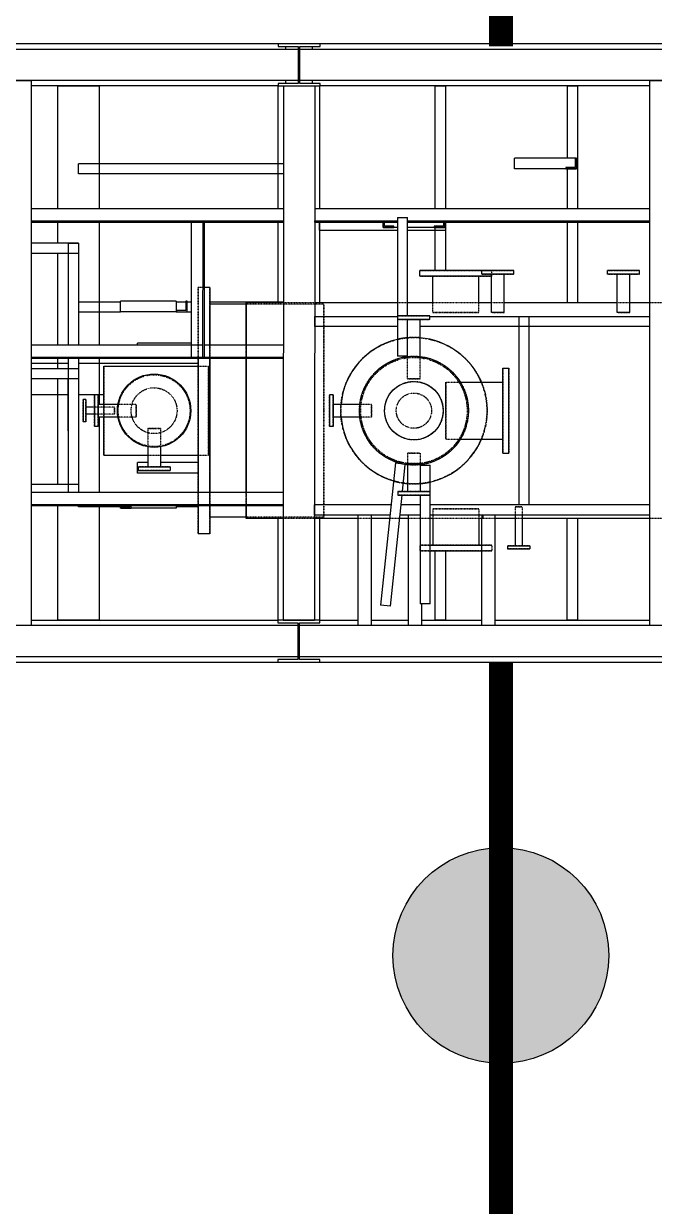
# Model space of a CAD drawing. Header units: inches. Extents: x 19 to 654008, y 34 to 210034.
# Drawn here: x 136510 to 139399, y 151671 to 157089 of the extents above; entities that cross this region are included whole.
import ezdxf

# ---------------------------------------------------------------- set-up
doc = ezdxf.new("R2010")
doc.units = ezdxf.units.IN
doc.header["$MEASUREMENT"] = 0
doc.linetypes.add('CABLEROUTEALL-EMBED 1_DWG$0$HIDDEN2', pattern=[0.1875, 0.125, -0.0625])
doc.layers.add('CABLEROUTEALL-EMBED 1_DWG$0$DwgTemplate', color=7, linetype='Continuous')
doc.layers.add('电气-接地设计-接地线', color=3, linetype='接地线')
doc.styles.add('EESLTYPE', font='TXT.shx')
doc.linetypes.add('接地线', pattern='A,500,["/",EESLTYPE,S=200,R=0,X=0,Y=-100],-200,60,-200', length=960)

# ---------------------------------------------------------------- blocks, each defined once
blk = doc.blocks.new('PTJD2')
at = {"linetype": 'Continuous'}
blk.add_hatch(color=0, dxfattribs=at).paths.add_polyline_path([(150, 0, 1), (-150, 0, 1)])
at = {"color": 0, "linetype": 'Continuous'}
blk.add_circle((0, 0), 150, dxfattribs=at)

msp = doc.modelspace()

# ---------------------------------------------------------------- linework, layer by layer
at = {"layer": 'CABLEROUTEALL-EMBED 1_DWG$0$DwgTemplate', "color": 252, "linetype": 'Continuous'}
for p, q in [((135130, 156971.9), (142229.4, 156971.9)), ((137675.9, 156995.9), (135226, 156995.9)), ((137867.9, 156995.9), (137675.9, 156995.9)), ((137675.9, 156995.9), (137675.9, 156984.4)), ((137675.9, 156984.4), (137768, 156984.4)), ((137710.9, 156971.9), (137710.9, 156984.4)), ((137768, 156984.4), (137768, 156815.4)), ((137775.7, 156984.4), (137867.9, 156984.4)), ((137775.7, 156815.4), (137775.7, 156984.4)), ((137832.8, 156971.9), (137832.8, 156984.4)), ((137867.9, 156984.4), (137867.9, 156995.9)), ((142137.2, 156995.9), (137867.9, 156995.9)), ((142229.4, 156827.9), (135130, 156827.9)), ((136401.9, 156827.9), (136545.9, 156827.9)), ((136545.9, 154332.2), (136545.9, 156827.9)), ((137675.9, 156803.9), (136545.9, 156803.9)), ((136665.8, 156803.9), (136857.8, 156803.9)), ((136665.8, 156240.5), (136665.8, 156803.9)), ((136857.8, 156240.5), (136857.8, 156803.9)), ((137673.7, 156803.9), (137673.7, 156240.5)), ((137673.7, 156803.9), (137675.9, 156803.9)), ((137675.9, 156815.4), (137675.9, 156803.9)), ((137768, 156815.4), (137675.9, 156815.4)), ((137675.9, 156803.9), (137867.9, 156803.9)), ((137699.8, 156803.9), (137698, 154356.2)), ((137699.8, 156803.9), (137843.8, 156803.9)), ((137710.9, 156815.4), (137710.9, 156827.9)), ((137867.9, 156815.4), (137775.7, 156815.4)), ((137832.8, 156815.4), (137832.8, 156827.9)), ((137843.8, 156803.9), (137841.9, 154356.2)), ((137865.7, 156803.9), (137865.7, 156240.5)), ((137867.9, 156803.9), (137867.9, 156815.4)), ((139377.5, 156803.9), (137867.9, 156803.9)), ((138395.6, 156240.5), (138395.6, 156803.9)), ((138395.6, 156803.9), (138441.6, 156803.9)), ((138441.6, 156803.9), (138441.6, 156240.5)), ((139000.3, 156803.9), (139046.4, 156803.9)), ((139000.3, 156803.9), (139000.3, 156473.1)), ((139046.4, 156803.9), (139046.4, 156240.5)), ((139377.5, 156827.9), (139377.5, 154332.2)), ((139377.5, 156827.9), (139521.5, 156827.9)), ((139042, 156473.1), (138758.9, 156473.1)), ((138758.9, 156424.4), (138758.9, 156473.1)), ((139035.9, 156473.1), (139035.9, 156430.5)), ((139042, 156473.1), (139035.9, 156473.1)), ((139042, 156424.4), (139042, 156473.1)), ((139042, 156473.1), (139042, 156424.4)), ((137699.5, 156446.8), (136761.8, 156446.8)), ((136761.8, 156400.8), (136761.8, 156446.8)), ((139042, 156424.4), (138758.9, 156424.4)), ((138993.2, 156430.5), (138993.2, 156424.4)), ((139035.9, 156430.5), (138993.2, 156430.5)), ((138993.2, 156424.4), (139042, 156424.4)), ((139000.3, 156424.4), (139000.3, 156240.5)), ((137699.5, 156400.8), (136761.8, 156400.8)), ((137699.4, 156240.5), (136545.9, 156240.5)), ((139377.5, 156240.5), (137843.4, 156240.5)), ((138222.6, 156201.2), (138222.6, 155565.6)), ((138222.6, 156201.2), (138268.7, 156201.2)), ((138268.7, 155750.4), (138268.7, 156201.2)), ((136545.9, 156185.7), (137699.4, 156185.7)), ((136545.9, 156180), (136545.9, 156185.7)), ((136545.9, 156180), (137699.3, 156180)), ((136665.8, 156084), (136665.8, 156180)), ((136857.8, 155616.5), (136857.8, 156180)), ((137276.9, 156180), (137276.6, 155561.8)), ((137331.3, 155556.1), (137331.6, 156180)), ((137331.6, 156180), (137337.4, 156180)), ((137337.4, 156180), (137337.1, 155556)), ((137673.7, 156180), (137673.7, 155809.5)), ((137699.4, 156185.7), (137699.3, 156180)), ((137843.3, 156185.7), (138222.6, 156185.7)), ((137843.3, 156180), (137843.3, 156185.7)), ((137843.3, 156180), (138222.6, 156180)), ((137865.7, 156180), (137865.7, 155809.5)), ((137865.7, 156143.5), (137865.7, 156180)), ((137865.7, 156143.5), (138222.6, 156143.5)), ((138156.1, 156180), (138156.1, 156155.6)), ((138156.1, 156155.6), (138156.1, 156180)), ((138156.1, 156155.6), (138204.9, 156155.6)), ((138222.6, 156155.6), (138156.1, 156155.6)), ((138162.2, 156161.7), (138162.2, 156180)), ((138204.9, 156161.7), (138162.2, 156161.7)), ((138204.9, 156155.6), (138204.9, 156161.7)), ((138268.7, 156185.7), (139377.5, 156185.7)), ((138268.7, 156180), (139377.5, 156180)), ((138439.2, 156155.6), (138268.7, 156155.6)), ((138268.7, 156143.5), (138441.6, 156143.5)), ((138390.4, 156161.7), (138390.4, 156155.6)), ((138433.1, 156161.7), (138390.4, 156161.7)), ((138390.4, 156155.6), (138439.2, 156155.6)), ((138395.6, 155957.7), (138395.6, 156155.6)), ((138433.1, 156180), (138433.1, 156161.7)), ((138439.2, 156180), (138439.2, 156155.6)), ((138439.2, 156155.6), (138439.2, 156180)), ((138441.6, 156180), (138441.6, 155957.7)), ((138441.6, 156180), (138441.6, 156143.5)), ((139000.3, 156180), (139000.3, 155809.5)), ((139046.4, 156180), (139046.4, 155809.5)), ((139377.5, 156185.7), (139377.5, 156180)), ((136761.8, 156084), (136545.9, 156084)), ((136715.8, 155616.5), (136715.8, 156084)), ((136715.8, 156084), (136761.8, 156084)), ((136761.8, 156084), (136761.8, 155616.5)), ((136761.8, 156084), (136761.8, 156037.9)), ((136545.9, 156037.9), (136761.8, 156037.9)), ((136665.8, 155616.5), (136665.8, 156037.9)), ((138608.5, 155957.7), (138325.1, 155957.7)), ((138325.1, 155931.8), (138325.1, 155957.7)), ((138608.5, 155957.7), (138325.1, 155957.7)), ((138325.1, 155931.8), (138325.1, 155957.7)), ((138652.7, 155931.8), (138325.1, 155931.8)), ((138652.7, 155931.8), (138325.1, 155931.8)), ((138384.5, 155809.5), (138384.5, 155931.8)), ((138384.5, 155809.5), (138384.5, 155931.8)), ((138594.8, 155809.5), (138594.8, 155931.8)), ((138594.8, 155809.5), (138594.8, 155931.8)), ((138754.8, 155957.7), (138608.5, 155957.7)), ((138608.5, 155940.9), (138608.5, 155957.7)), ((138754.8, 155957.7), (138608.5, 155957.7)), ((138608.5, 155940.9), (138608.5, 155957.7)), ((138754.8, 155940.9), (138608.5, 155940.9)), ((138754.8, 155940.9), (138608.5, 155940.9)), ((138652.7, 155765.8), (138652.7, 155940.9)), ((138652.7, 155765.8), (138652.7, 155940.9)), ((138710.6, 155765.8), (138710.6, 155940.9)), ((138710.6, 155765.8), (138710.6, 155940.9)), ((138754.8, 155940.9), (138754.8, 155957.7)), ((138754.8, 155940.9), (138754.8, 155957.7)), ((139330.7, 155957.7), (139184.4, 155957.7)), ((139184.4, 155940.9), (139184.4, 155957.7)), ((139330.7, 155957.7), (139184.4, 155957.7)), ((139184.4, 155940.9), (139184.4, 155957.7)), ((139330.7, 155940.9), (139184.4, 155940.9)), ((139330.7, 155940.9), (139184.4, 155940.9)), ((139228.6, 155765.8), (139228.6, 155940.9)), ((139228.6, 155765.8), (139228.6, 155940.9)), ((139286.5, 155765.8), (139286.5, 155940.9)), ((139286.5, 155765.8), (139286.5, 155940.9)), ((139330.7, 155940.9), (139330.7, 155957.7)), ((139330.7, 155940.9), (139330.7, 155957.7)), ((137362.3, 155879.9), (137337.3, 155879.9)), ((137362.3, 155879.9), (137337.3, 155879.9)), ((137362.3, 155879.9), (137362.3, 155616.5)), ((137362.3, 155879.9), (137362.3, 155616.5)), ((136761.8, 155815.2), (136953.8, 155815.2)), ((137208.9, 155817.3), (136953.8, 155817.3)), ((136953.8, 155768.5), (136953.8, 155817.3)), ((137208.9, 155817.3), (137208.9, 155768.5)), ((137208.9, 155815.2), (137252.1, 155815.2)), ((137258.2, 155817.3), (137252.1, 155817.3)), ((137252.1, 155817.3), (137252.1, 155774.6)), ((137258.2, 155768.5), (137258.2, 155817.3)), ((137258.2, 155815.2), (137276.7, 155815.2)), ((137362.3, 155815.2), (137699.1, 155815.2)), ((136761.8, 155769.1), (136953.8, 155769.1)), ((137208.9, 155768.5), (136953.8, 155768.5)), ((137208.9, 155769.1), (137209.4, 155769.1)), ((137252.1, 155774.6), (137209.4, 155774.6)), ((137209.4, 155774.6), (137209.4, 155768.5)), ((137209.4, 155768.5), (137258.2, 155768.5)), ((137258.2, 155769.1), (137276.7, 155769.1)), ((137529.7, 155803.7), (137362.3, 155803.7)), ((137529.7, 155803.7), (137362.3, 155803.7)), ((137529.7, 155616.5), (137529.7, 155809.5)), ((137529.7, 155809.5), (137529.7, 155616.5)), ((137699.1, 155809.5), (137529.7, 155809.5)), ((138222.6, 155809.5), (137843, 155809.5)), ((138384.5, 155809.5), (138268.7, 155809.5)), ((138652.7, 155809.5), (138594.8, 155809.5)), ((138710.6, 155765.8), (138652.7, 155765.8)), ((138710.6, 155765.8), (138652.7, 155765.8)), ((139228.6, 155809.5), (138710.6, 155809.5)), ((139286.5, 155765.8), (139228.6, 155765.8)), ((139286.5, 155765.8), (139228.6, 155765.8)), ((139377.5, 155809.5), (139286.5, 155809.5)), ((137843, 155702), (137843, 155748)), ((137843, 155748), (138222.6, 155748)), ((138297.7, 155750.4), (138224.5, 155750.4)), ((138224.5, 155733.6), (138224.5, 155750.4)), ((138297.7, 155750.4), (138224.5, 155750.4)), ((138224.5, 155733.6), (138224.5, 155750.4)), ((138297.7, 155733.6), (138224.5, 155733.6)), ((138297.7, 155733.6), (138224.5, 155733.6)), ((138268.7, 155564), (138268.7, 155733.6)), ((138268.7, 155564), (138268.7, 155733.6)), ((138370.8, 155750.4), (138297.7, 155750.4)), ((138370.8, 155750.4), (138297.7, 155750.4)), ((138370.8, 155733.6), (138297.7, 155733.6)), ((138370.8, 155733.6), (138297.7, 155733.6)), ((138326.6, 155564), (138326.6, 155733.6)), ((138326.6, 155564), (138326.6, 155733.6)), ((138370.8, 155733.6), (138370.8, 155750.4)), ((138370.8, 155733.6), (138370.8, 155750.4)), ((138370.8, 155748), (139377.5, 155748)), ((138777.6, 155748), (138777.6, 154884.1)), ((138777.6, 155748), (138823.7, 155748)), ((138823.7, 155748), (138823.7, 154884.1)), ((139377.5, 155748), (139377.5, 155702)), ((138222.6, 155702), (137843, 155702)), ((139377.5, 155702), (138326.6, 155702)), ((137331.4, 155616.5), (136545.9, 155616.5)), ((137276.6, 155625.3), (137031.6, 155625.3)), ((137031.6, 155616.5), (137031.6, 155625.3)), ((137698.9, 155616.5), (137337.1, 155616.5)), ((136545.9, 155556), (136545.9, 155561.8)), ((136545.9, 155561.8), (137698.9, 155561.8)), ((136545.9, 155556), (137698.9, 155556)), ((136665.8, 155508.1), (136665.8, 155556)), ((136715.8, 154941.7), (136715.8, 155556)), ((136761.8, 155556), (136761.8, 154941.7)), ((136857.8, 155345), (136857.8, 155556)), ((137309, 155556), (137309, 155316.1)), ((137309, 155556), (137309, 155316.1)), ((137337.1, 155556), (137331.3, 155556.1)), ((137362.3, 155556), (137362.3, 155316.1)), ((137362.3, 155556), (137362.3, 155316.1)), ((137529.7, 154941.7), (137529.7, 155556)), ((137529.7, 155556), (137529.7, 154941.7)), ((137698.9, 155561.8), (137698.9, 155556)), ((138268.7, 155565.6), (138222.6, 155565.6)), ((136715.8, 155532.1), (136545.9, 155532.1)), ((136761.8, 155508.1), (136545.9, 155508.1)), ((137309, 155532.1), (136761.8, 155532.1)), ((136761.8, 155508.1), (136761.8, 155462)), ((136877, 155345), (136877, 155519.6)), ((136877, 155345), (136877, 155519.6)), ((136877, 155519.6), (137309, 155519.6)), ((138704.5, 155316.1), (138704.5, 155511.1)), ((138704.5, 155511.1), (138732, 155511.1)), ((138704.5, 155316.1), (138704.5, 155511.1)), ((138704.5, 155511.1), (138732, 155511.1)), ((138732, 155316.1), (138732, 155511.1)), ((138732, 155316.1), (138732, 155511.1)), ((136761.8, 155462), (136545.9, 155462)), ((136665.8, 154978.2), (136665.8, 155462)), ((136714.4, 155224.2), (136714.4, 155462)), ((136714.4, 155462), (136714.4, 155429.9)), ((136761.8, 155479.2), (136763.2, 155479.2)), ((136763.2, 155436), (136761.8, 155436)), ((136763.2, 155224.2), (136763.2, 155479.2)), ((136763.2, 155429.9), (136763.2, 155436)), ((138510.1, 155447.1), (138704.5, 155447.1)), ((138510.1, 155447.1), (138704.5, 155447.1)), ((136714.4, 155388.1), (136545.9, 155388.1)), ((136714.4, 155429.9), (136715.8, 155429.9)), ((136761.8, 155429.9), (136763.2, 155429.9)), ((136833.8, 155388.1), (136763.2, 155388.1)), ((136833.8, 155389.2), (136833.8, 155316.1)), ((136850.7, 155389.2), (136833.8, 155389.2)), ((136833.8, 155389.2), (136833.8, 155316.1)), ((136850.7, 155389.2), (136833.8, 155389.2)), ((136850.7, 155389.2), (136850.7, 155316.1)), ((136850.7, 155389.2), (136850.7, 155316.1)), ((136877, 155388.1), (136850.7, 155388.1)), ((137911.3, 155389.2), (137911.3, 155316.1)), ((137928.1, 155389.2), (137911.3, 155389.2)), ((137911.3, 155389.2), (137911.3, 155316.1)), ((137928.1, 155389.2), (137911.3, 155389.2)), ((137928.1, 155389.2), (137928.1, 155316.1)), ((137928.1, 155389.2), (137928.1, 155316.1)), ((136782.5, 155367.9), (136782.5, 155264.3)), ((136794.7, 155367.9), (136782.5, 155367.9)), ((136782.5, 155367.9), (136782.5, 155264.3)), ((136794.7, 155367.9), (136782.5, 155367.9)), ((136794.7, 155367.9), (136794.7, 155264.3)), ((136794.7, 155367.9), (136794.7, 155264.3)), ((136833.8, 155332.1), (136794.7, 155332.1)), ((136833.8, 155332.1), (136794.7, 155332.1)), ((136941.9, 155345), (136850.7, 155345)), ((136941.9, 155345), (136850.7, 155345)), ((138049.8, 155345), (137928.1, 155345)), ((138049.8, 155345), (137928.1, 155345)), ((136833.8, 155300), (136794.7, 155300)), ((136833.8, 155300), (136794.7, 155300)), ((136833.8, 155316.1), (136833.8, 155242.9)), ((136833.8, 155316.1), (136833.8, 155242.9)), ((136850.7, 155316.1), (136850.7, 155242.9)), ((136850.7, 155316.1), (136850.7, 155242.9)), ((136941.9, 155287.1), (136850.7, 155287.1)), ((136941.9, 155287.1), (136850.7, 155287.1)), ((136857.8, 154941.7), (136857.8, 155287.1)), ((136877, 155112.6), (136877, 155287.1)), ((136877, 155112.6), (136877, 155287.1)), ((137309, 155316.1), (137309, 154941.7)), ((137309, 155316.1), (137309, 154941.7)), ((137362.3, 155316.1), (137362.3, 154941.7)), ((137362.3, 155316.1), (137362.3, 154941.7)), ((137911.3, 155316.1), (137911.3, 155242.9)), ((137911.3, 155316.1), (137911.3, 155242.9)), ((137928.1, 155316.1), (137928.1, 155242.9)), ((137928.1, 155316.1), (137928.1, 155242.9)), ((138049.8, 155287.1), (137928.1, 155287.1)), ((138049.8, 155287.1), (137928.1, 155287.1)), ((138704.5, 155121), (138704.5, 155316.1)), ((138704.5, 155121), (138704.5, 155316.1)), ((138732, 155121), (138732, 155316.1)), ((138732, 155121), (138732, 155316.1)), ((136715.8, 155224.2), (136714.4, 155224.2)), ((136763.2, 155224.2), (136761.8, 155224.2)), ((136794.7, 155264.3), (136782.5, 155264.3)), ((136794.7, 155264.3), (136782.5, 155264.3)), ((136850.7, 155242.9), (136833.8, 155242.9)), ((136850.7, 155242.9), (136833.8, 155242.9)), ((137928.1, 155242.9), (137911.3, 155242.9)), ((137928.1, 155242.9), (137911.3, 155242.9)), ((138510.1, 155185), (138704.5, 155185)), ((138510.1, 155185), (138704.5, 155185)), ((136877, 155112.6), (137078.4, 155112.6)), ((137078.4, 155150.6), (137078.4, 155059.3)), ((137078.4, 155150.6), (137078.4, 155059.3)), ((137136.3, 155150.6), (137136.3, 155059.3)), ((137136.3, 155150.6), (137136.3, 155059.3)), ((137136.3, 155112.6), (137309, 155112.6)), ((138704.5, 155121), (138732, 155121)), ((138704.5, 155121), (138732, 155121)), ((137078.4, 155078.2), (137031.6, 155078.2)), ((137031.6, 155029.4), (137031.6, 155078.2)), ((137034.3, 155059.3), (137107.4, 155059.3)), ((137034.3, 155059.3), (137034.3, 155042.5)), ((137034.3, 155059.3), (137107.4, 155059.3)), ((137034.3, 155059.3), (137034.3, 155042.5)), ((137107.4, 155059.3), (137180.5, 155059.3)), ((137107.4, 155059.3), (137180.5, 155059.3)), ((137309, 155078.2), (137136.3, 155078.2)), ((137180.5, 155059.3), (137180.5, 155042.5)), ((137180.5, 155059.3), (137180.5, 155042.5)), ((138212.7, 155076.7), (138144.8, 154424.8)), ((138212.7, 155076.7), (138235.6, 155074.3)), ((138245.5, 154946.6), (138258.3, 155069.6)), ((138268.7, 155068.2), (138268.7, 154946.6)), ((138268.7, 155068.2), (138268.7, 154946.6)), ((138326.6, 155068.2), (138326.6, 154946.6)), ((138326.6, 155068.2), (138326.6, 154946.6)), ((138326.6, 155066.5), (138372.7, 155066.5)), ((138372.7, 154430.9), (138372.7, 155066.5)), ((137309, 155029.4), (137031.6, 155029.4)), ((137034.3, 155042.5), (137107.4, 155042.5)), ((137034.3, 155042.5), (137107.4, 155042.5)), ((137107.4, 155042.5), (137180.5, 155042.5)), ((137107.4, 155042.5), (137180.5, 155042.5)), ((136761.8, 154978.2), (136545.9, 154978.2)), ((136761.8, 154978.2), (136761.8, 154941.7)), ((138224.5, 154946.6), (138297.7, 154946.6)), ((138224.5, 154946.6), (138224.5, 154929.7)), ((138224.5, 154946.6), (138297.7, 154946.6)), ((138224.5, 154946.6), (138224.5, 154929.7)), ((138297.7, 154946.6), (138370.8, 154946.6)), ((138297.7, 154946.6), (138370.8, 154946.6)), ((138370.8, 154946.6), (138370.8, 154929.7)), ((138370.8, 154946.6), (138370.8, 154929.7)), ((137698.4, 154941.7), (136545.9, 154941.7)), ((138190.6, 154420), (138243.7, 154929.7)), ((138224.5, 154929.7), (138297.7, 154929.7)), ((138224.5, 154929.7), (138297.7, 154929.7)), ((138297.7, 154929.7), (138370.8, 154929.7)), ((138297.7, 154929.7), (138370.8, 154929.7)), ((138326.6, 154929.7), (138326.6, 154430.9)), ((136545.9, 154887), (137698.4, 154887)), ((136545.9, 154881.2), (136545.9, 154887)), ((136545.9, 154881.2), (137698.4, 154881.2)), ((136665.8, 154356.2), (136665.8, 154881.2)), ((136761.8, 154876.4), (136761.8, 154881.2)), ((136953.8, 154876.4), (136761.8, 154876.4)), ((136857.8, 154356.2), (136857.8, 154881.2)), ((136953.8, 154869.3), (136953.8, 154881.2)), ((137208.9, 154869.3), (136953.8, 154869.3)), ((136997, 154875.4), (136954.3, 154875.4)), ((136954.3, 154875.4), (136954.3, 154869.3)), ((136954.3, 154869.3), (137003.1, 154869.3)), ((136997, 154881.2), (136997, 154875.4)), ((137003.1, 154869.3), (137003.1, 154881.2)), ((137208.9, 154881.2), (137208.9, 154869.3)), ((137309, 154876.4), (137208.9, 154876.4)), ((137309, 154881.2), (137309, 154752.3)), ((137309, 154881.2), (137309, 154752.3)), ((137362.3, 154881.2), (137362.3, 154752.3)), ((137362.3, 154881.2), (137362.3, 154752.3)), ((137529.7, 154822.7), (137529.7, 154881.2)), ((137529.7, 154881.2), (137529.7, 154822.7)), ((137698.4, 154887), (137698.4, 154881.2)), ((138192.7, 154884.1), (137842.3, 154884.1)), ((137842.3, 154838), (137842.3, 154884.1)), ((138187.9, 154838), (137842.3, 154838)), ((138040.8, 154838), (138040.8, 154332.2)), ((138101.3, 154838), (138101.3, 154332.2)), ((138326.6, 154838), (138234.2, 154838)), ((138326.6, 154884.1), (138239, 154884.1)), ((138273.3, 154332.2), (138273.3, 154838)), ((139377.5, 154884.1), (138372.7, 154884.1)), ((139377.5, 154838), (138372.7, 154838)), ((138609.2, 154838), (138609.2, 154823.7)), ((138615, 154823.7), (138615, 154838)), ((138669.7, 154332.2), (138669.7, 154838)), ((138761.6, 154838), (138761.6, 154696.3)), ((138761.6, 154838), (138761.6, 154696.3)), ((138823.7, 154884.1), (138777.6, 154884.1)), ((138793.6, 154838), (138793.6, 154696.3)), ((138793.6, 154838), (138793.6, 154696.3)), ((139377.5, 154884.1), (139377.5, 154838)), ((137529.7, 154828.4), (137362.3, 154828.4)), ((137529.7, 154828.4), (137362.3, 154828.4)), ((137698.3, 154822.7), (137529.7, 154822.7)), ((137673.7, 154822.7), (137673.7, 154356.2)), ((138040.8, 154822.7), (137842.3, 154822.7)), ((137865.7, 154822.7), (137865.7, 154356.2)), ((138186.3, 154822.7), (138101.3, 154822.7)), ((138273.3, 154822.7), (138232.6, 154822.7)), ((138384.5, 154822.7), (138372.7, 154822.7)), ((138384.5, 154822.7), (138384.5, 154700.4)), ((138384.5, 154822.7), (138384.5, 154700.4)), ((138609.2, 154822.7), (138594.8, 154822.7)), ((138594.8, 154822.7), (138594.8, 154700.4)), ((138594.8, 154822.7), (138594.8, 154700.4)), ((138609.2, 154332.2), (138609.2, 154823.7)), ((138609.2, 154823.7), (138615, 154823.7)), ((138761.6, 154822.7), (138669.7, 154822.7)), ((139377.5, 154822.7), (138793.6, 154822.7)), ((139000.3, 154356.2), (139000.3, 154822.7)), ((139046.4, 154822.7), (139046.4, 154356.2)), ((137362.3, 154752.3), (137309, 154752.3)), ((137362.3, 154752.3), (137309, 154752.3)), ((138372.7, 154700.4), (138609.2, 154700.4)), ((138372.7, 154700.4), (138609.2, 154700.4)), ((138372.7, 154674.4), (138609.2, 154674.4)), ((138372.7, 154674.4), (138609.2, 154674.4)), ((138395.6, 154356.2), (138395.6, 154674.4)), ((138441.6, 154674.4), (138441.6, 154356.2)), ((138725.8, 154696.3), (138829.4, 154696.3)), ((138725.8, 154696.3), (138725.8, 154684)), ((138725.8, 154696.3), (138829.4, 154696.3)), ((138725.8, 154696.3), (138725.8, 154684)), ((138725.8, 154684), (138829.4, 154684)), ((138725.8, 154684), (138829.4, 154684)), ((138829.4, 154696.3), (138829.4, 154684)), ((138829.4, 154696.3), (138829.4, 154684)), ((138190.6, 154420), (138144.8, 154424.8)), ((138372.7, 154430.9), (138326.6, 154430.9)), ((138333.8, 154332.2), (138333.8, 154430.9)), ((136545.9, 154356.2), (137673.9, 154356.2)), ((136857.8, 154356.2), (136665.8, 154356.2)), ((137673.9, 154356.2), (137673.7, 154356.2)), ((137865.9, 154356.2), (137673.9, 154356.2)), ((137673.9, 154356.2), (137673.9, 154344.7)), ((137698, 154356.2), (137841.9, 154356.2)), ((137865.9, 154356.2), (138040.8, 154356.2)), ((137865.9, 154344.7), (137865.9, 154356.2)), ((138101.3, 154356.2), (138273.3, 154356.2)), ((138333.8, 154356.2), (138609.2, 154356.2)), ((138441.6, 154356.2), (138395.6, 154356.2)), ((138669.7, 154356.2), (139377.5, 154356.2)), ((139046.4, 154356.2), (139000.3, 154356.2)), ((142229.4, 154332.2), (135130, 154332.2)), ((136545.9, 154332.2), (136401.9, 154332.2)), ((137673.9, 154344.7), (137766, 154344.7)), ((137766, 154344.7), (137766, 154175.7)), ((137773.7, 154175.7), (137773.7, 154344.7)), ((137773.7, 154344.7), (137865.9, 154344.7)), ((139521.5, 154332.2), (139377.5, 154332.2)), ((142229.4, 154188.2), (135130, 154188.2)), ((135226, 154164.2), (137673.9, 154164.2)), ((137673.9, 154175.7), (137673.9, 154164.2)), ((137766, 154175.7), (137673.9, 154175.7)), ((137673.9, 154164.2), (137865.9, 154164.2)), ((137865.9, 154175.7), (137773.7, 154175.7)), ((137865.9, 154164.2), (137865.9, 154175.7)), ((137865.9, 154164.2), (142137.2, 154164.2))]:
    msp.add_line(p, q, dxfattribs=at)
at = {"layer": 'CABLEROUTEALL-EMBED 1_DWG$0$DwgTemplate', "color": 252, "linetype": 'CABLEROUTEALL-EMBED 1_DWG$0$HIDDEN2'}
for p, q in [((138325.1, 155957.7), (138654.2, 155957.7)), ((138325.1, 155957.7), (138654.2, 155957.7)), ((138325.1, 155931.8), (138654.2, 155931.8)), ((138325.1, 155931.8), (138654.2, 155931.8)), ((138594.8, 155931.8), (138384.5, 155931.8)), ((138594.8, 155931.8), (138384.5, 155931.8)), ((138654.2, 155957.7), (138608.5, 155957.7)), ((138608.5, 155957.7), (138754.8, 155957.7)), ((138608.5, 155957.7), (138754.8, 155957.7)), ((138654.2, 155957.7), (138608.5, 155957.7)), ((138608.5, 155940.9), (138754.8, 155940.9)), ((138608.5, 155940.9), (138754.8, 155940.9)), ((138710.6, 155940.9), (138652.7, 155940.9)), ((138710.6, 155940.9), (138652.7, 155940.9)), ((138654.2, 155931.8), (138652.7, 155931.8)), ((138654.2, 155931.8), (138652.7, 155931.8)), ((138654.2, 155931.8), (138654.2, 155957.7)), ((138654.2, 155931.8), (138654.2, 155957.7)), ((139184.4, 155957.7), (139330.7, 155957.7)), ((139184.4, 155957.7), (139330.7, 155957.7)), ((139184.4, 155940.9), (139330.7, 155940.9)), ((139184.4, 155940.9), (139330.7, 155940.9)), ((139286.5, 155940.9), (139228.6, 155940.9)), ((139286.5, 155940.9), (139228.6, 155940.9)), ((137309, 154752.3), (137309, 155879.9)), ((137309, 155879.9), (137309, 155556)), ((137337.3, 155879.9), (137309, 155879.9)), ((137309, 154752.3), (137309, 155879.9)), ((137309, 155879.9), (137309, 155556)), ((137337.3, 155879.9), (137309, 155879.9)), ((137362.3, 154752.3), (137362.3, 155879.9)), ((137362.3, 154752.3), (137362.3, 155879.9)), ((137362.3, 154828.4), (137362.3, 155803.7)), ((137362.3, 154828.4), (137362.3, 155803.7)), ((137529.7, 155809.5), (137529.7, 154822.7)), ((137529.7, 154822.7), (137529.7, 155809.5)), ((137884.9, 155803.7), (137529.7, 155803.7)), ((137884.9, 155803.7), (137529.7, 155803.7)), ((137843, 155809.5), (137699.1, 155809.5)), ((137884.9, 154828.4), (137884.9, 155803.7)), ((137884.9, 155803.7), (137884.9, 155316.1)), ((137884.9, 154828.4), (137884.9, 155803.7)), ((137884.9, 155803.7), (137884.9, 155316.1)), ((138268.7, 155809.5), (138222.6, 155809.5)), ((138594.8, 155809.5), (138384.5, 155809.5)), ((138384.5, 155765.8), (138384.5, 155809.5)), ((138384.5, 155765.8), (138384.5, 155809.5)), ((138594.8, 155765.8), (138384.5, 155765.8)), ((138384.5, 155765.8), (138594.8, 155765.8)), ((138594.8, 155765.8), (138384.5, 155765.8)), ((138384.5, 155765.8), (138594.8, 155765.8)), ((138594.8, 155765.8), (138594.8, 155809.5)), ((138594.8, 155765.8), (138594.8, 155809.5)), ((138710.6, 155809.5), (138652.7, 155809.5)), ((138652.7, 155765.8), (138710.6, 155765.8)), ((138652.7, 155765.8), (138710.6, 155765.8)), ((139286.5, 155809.5), (139228.6, 155809.5)), ((139228.6, 155765.8), (139286.5, 155765.8)), ((139228.6, 155765.8), (139286.5, 155765.8)), ((139521.5, 155809.5), (139377.5, 155809.5)), ((138224.5, 155750.4), (138370.8, 155750.4)), ((138224.5, 155750.4), (138370.8, 155750.4)), ((138224.5, 155733.6), (138370.8, 155733.6)), ((138224.5, 155733.6), (138370.8, 155733.6)), ((138268.7, 155733.6), (138326.6, 155733.6)), ((138268.7, 155733.6), (138326.6, 155733.6)), ((137362.3, 155616.5), (137362.3, 155556)), ((137362.3, 155616.5), (137362.3, 155556)), ((137529.7, 155556), (137529.7, 155616.5)), ((137529.7, 155616.5), (137529.7, 155556)), ((138268.7, 155462.4), (138268.7, 155564)), ((138268.7, 155462.4), (138268.7, 155564)), ((138326.6, 155462.4), (138326.6, 155564)), ((138326.6, 155462.4), (138326.6, 155564)), ((136877, 155519.6), (136877, 155112.6)), ((136877, 155519.6), (136877, 155112.6)), ((137309, 155519.6), (137357, 155519.6)), ((137357, 155112.6), (137357, 155519.6)), ((137357, 155519.6), (137357, 155112.6)), ((137357, 155112.6), (137357, 155519.6)), ((137357, 155519.6), (137357, 155112.6)), ((138704.5, 155511.1), (138704.5, 155121)), ((138704.5, 155121), (138704.5, 155511.1)), ((138704.5, 155511.1), (138732, 155511.1)), ((138704.5, 155316.1), (138704.5, 155511.1)), ((138704.5, 155511.1), (138704.5, 155121)), ((138704.5, 155511.1), (138732, 155511.1)), ((138704.5, 155511.1), (138704.5, 155121)), ((138732, 155121), (138732, 155511.1)), ((138732, 155511.1), (138732, 155121)), ((138732, 155316.1), (138732, 155511.1)), ((138732, 155511.1), (138732, 155121)), ((138732, 155511.1), (138732, 155121)), ((138297.7, 155462.4), (138268.7, 155462.4)), ((138268.7, 155462.4), (138326.6, 155462.4)), ((138297.7, 155462.4), (138268.7, 155462.4)), ((138268.7, 155462.4), (138326.6, 155462.4)), ((138326.6, 155462.4), (138297.7, 155462.4)), ((138326.6, 155462.4), (138297.7, 155462.4)), ((138444, 155316.1), (138444, 155447.1)), ((138444, 155447.1), (138444, 155185)), ((138444, 155185), (138444, 155447.1)), ((138444, 155447.1), (138510.1, 155447.1)), ((138444, 155447.1), (138704.5, 155447.1)), ((138444, 155316.1), (138444, 155447.1)), ((138444, 155447.1), (138444, 155185)), ((138444, 155447.1), (138704.5, 155447.1)), ((138444, 155316.1), (138444, 155447.1)), ((138444, 155447.1), (138444, 155185)), ((138444, 155447.1), (138510.1, 155447.1)), ((138704.5, 155185), (138704.5, 155447.1)), ((138704.5, 155185), (138704.5, 155447.1)), ((138704.5, 155185), (138704.5, 155447.1)), ((138704.5, 155185), (138704.5, 155447.1)), ((136833.8, 155242.9), (136833.8, 155389.2)), ((136833.8, 155242.9), (136833.8, 155389.2)), ((136850.7, 155242.9), (136850.7, 155389.2)), ((136850.7, 155242.9), (136850.7, 155389.2)), ((137911.3, 155242.9), (137911.3, 155389.2)), ((137911.3, 155242.9), (137911.3, 155389.2)), ((137928.1, 155242.9), (137928.1, 155389.2)), ((137928.1, 155242.9), (137928.1, 155389.2)), ((136782.5, 155264.3), (136782.5, 155367.9)), ((136782.5, 155264.3), (136782.5, 155367.9)), ((136794.7, 155264.3), (136794.7, 155367.9)), ((136794.7, 155264.3), (136794.7, 155367.9)), ((136794.7, 155332.1), (136794.7, 155300)), ((136794.7, 155332.1), (136794.7, 155300)), ((136926.5, 155332.1), (136833.8, 155332.1)), ((136926.5, 155332.1), (136833.8, 155332.1)), ((136850.7, 155287.1), (136850.7, 155345)), ((136850.7, 155287.1), (136850.7, 155345)), ((136877, 155287.1), (136877, 155345)), ((136877, 155287.1), (136877, 155345)), ((136926.5, 155300), (136926.5, 155332.1)), ((136926.5, 155332.1), (136926.5, 155300)), ((136926.5, 155300), (136926.5, 155332.1)), ((136926.5, 155332.1), (136926.5, 155300)), ((137025.8, 155345), (136941.9, 155345)), ((137025.8, 155345), (136941.9, 155345)), ((137025.8, 155287.1), (137025.8, 155345)), ((137025.8, 155345), (137025.8, 155316.1)), ((137025.8, 155287.1), (137025.8, 155345)), ((137025.8, 155345), (137025.8, 155316.1)), ((137928.1, 155287.1), (137928.1, 155345)), ((137928.1, 155287.1), (137928.1, 155345)), ((138103.3, 155345), (138049.8, 155345)), ((138103.3, 155345), (138049.8, 155345)), ((138103.3, 155287.1), (138103.3, 155345)), ((138103.3, 155345), (138103.3, 155316.1)), ((138103.3, 155287.1), (138103.3, 155345)), ((138103.3, 155345), (138103.3, 155316.1)), ((136926.5, 155300), (136833.8, 155300)), ((136926.5, 155300), (136833.8, 155300)), ((137025.8, 155287.1), (136941.9, 155287.1)), ((137025.8, 155287.1), (136941.9, 155287.1)), ((137025.8, 155316.1), (137025.8, 155287.1)), ((137025.8, 155316.1), (137025.8, 155287.1)), ((137884.9, 155316.1), (137884.9, 154828.4)), ((137884.9, 155316.1), (137884.9, 154828.4)), ((138103.3, 155287.1), (138049.8, 155287.1)), ((138103.3, 155287.1), (138049.8, 155287.1)), ((138103.3, 155316.1), (138103.3, 155287.1)), ((138103.3, 155316.1), (138103.3, 155287.1)), ((138444, 155185), (138444, 155316.1)), ((138444, 155185), (138444, 155316.1)), ((138444, 155185), (138444, 155316.1)), ((138704.5, 155121), (138704.5, 155316.1)), ((138732, 155121), (138732, 155316.1)), ((137136.3, 155234.5), (137078.4, 155234.5)), ((137078.4, 155234.5), (137107.4, 155234.5)), ((137078.4, 155234.5), (137078.4, 155150.6)), ((137136.3, 155234.5), (137078.4, 155234.5)), ((137078.4, 155234.5), (137107.4, 155234.5)), ((137078.4, 155234.5), (137078.4, 155150.6)), ((137107.4, 155234.5), (137136.3, 155234.5)), ((137107.4, 155234.5), (137136.3, 155234.5)), ((137136.3, 155234.5), (137136.3, 155150.6)), ((137136.3, 155234.5), (137136.3, 155150.6)), ((138444, 155185), (138510.1, 155185)), ((138444, 155185), (138704.5, 155185)), ((138444, 155185), (138704.5, 155185)), ((138444, 155185), (138510.1, 155185)), ((137078.4, 155112.6), (137136.3, 155112.6)), ((137309, 155112.6), (137357, 155112.6)), ((138326.6, 155121.7), (138268.7, 155121.7)), ((138268.7, 155121.7), (138297.7, 155121.7)), ((138268.7, 155121.7), (138268.7, 155073.7)), ((138326.6, 155121.7), (138268.7, 155121.7)), ((138268.7, 155121.7), (138297.7, 155121.7)), ((138268.7, 155121.7), (138268.7, 155073.7)), ((138297.7, 155121.7), (138326.6, 155121.7)), ((138297.7, 155121.7), (138326.6, 155121.7)), ((138326.6, 155121.7), (138326.6, 155073.7)), ((138326.6, 155121.7), (138326.6, 155073.7)), ((138704.5, 155121), (138732, 155121)), ((138704.5, 155121), (138732, 155121)), ((137180.5, 155059.3), (137034.3, 155059.3)), ((137180.5, 155059.3), (137034.3, 155059.3)), ((137078.4, 155059.3), (137136.3, 155059.3)), ((137078.4, 155059.3), (137136.3, 155059.3)), ((138326.6, 155073.7), (138268.7, 155073.7)), ((138268.7, 155073.7), (138297.7, 155073.7)), ((138268.7, 155073.7), (138268.7, 155068.2)), ((138268.7, 155073.7), (138268.7, 154946.6)), ((138326.6, 155073.7), (138268.7, 155073.7)), ((138268.7, 155073.7), (138297.7, 155073.7)), ((138268.7, 155073.7), (138268.7, 155068.2)), ((138268.7, 155073.7), (138268.7, 154946.6)), ((138297.7, 155073.7), (138326.6, 155073.7)), ((138297.7, 155073.7), (138326.6, 155073.7)), ((138326.6, 155073.7), (138326.6, 155068.2)), ((138326.6, 155073.7), (138326.6, 154946.6)), ((138326.6, 155073.7), (138326.6, 155068.2)), ((138326.6, 155073.7), (138326.6, 154946.6)), ((137180.5, 155042.5), (137034.3, 155042.5)), ((137180.5, 155042.5), (137034.3, 155042.5)), ((138224.5, 154946.6), (138370.8, 154946.6)), ((138370.8, 154946.6), (138224.5, 154946.6)), ((138224.5, 154946.6), (138224.5, 154929.7)), ((138370.8, 154946.6), (138224.5, 154946.6)), ((138370.8, 154946.6), (138224.5, 154946.6)), ((138224.5, 154946.6), (138297.7, 154946.6)), ((138224.5, 154946.6), (138224.5, 154929.7)), ((138268.7, 154946.6), (138326.6, 154946.6)), ((138268.7, 154946.6), (138326.6, 154946.6)), ((138268.7, 154946.6), (138326.6, 154946.6)), ((138268.7, 154946.6), (138326.6, 154946.6)), ((138297.7, 154946.6), (138370.8, 154946.6)), ((138370.8, 154946.6), (138370.8, 154929.7)), ((138370.8, 154946.6), (138370.8, 154929.7)), ((137309, 154941.7), (137309, 154881.2)), ((137309, 154941.7), (137309, 154881.2)), ((137362.3, 154941.7), (137362.3, 154881.2)), ((137362.3, 154941.7), (137362.3, 154881.2)), ((137529.7, 154881.2), (137529.7, 154941.7)), ((137529.7, 154941.7), (137529.7, 154881.2)), ((138224.5, 154929.7), (138370.8, 154929.7)), ((138370.8, 154929.7), (138224.5, 154929.7)), ((138370.8, 154929.7), (138224.5, 154929.7)), ((138370.8, 154929.7), (138224.5, 154929.7)), ((138224.5, 154929.7), (138297.7, 154929.7)), ((138297.7, 154929.7), (138370.8, 154929.7)), ((138594.8, 154866.4), (138384.5, 154866.4)), ((138384.5, 154866.4), (138594.8, 154866.4)), ((138384.5, 154866.4), (138384.5, 154822.7)), ((138594.8, 154866.4), (138384.5, 154866.4)), ((138384.5, 154866.4), (138594.8, 154866.4)), ((138384.5, 154866.4), (138384.5, 154822.7)), ((138594.8, 154866.4), (138594.8, 154822.7)), ((138594.8, 154866.4), (138594.8, 154822.7)), ((138793.6, 154876), (138761.6, 154876)), ((138761.6, 154876), (138793.6, 154876)), ((138761.6, 154876), (138761.6, 154838)), ((138793.6, 154876), (138761.6, 154876)), ((138761.6, 154876), (138793.6, 154876)), ((138761.6, 154876), (138761.6, 154838)), ((138793.6, 154876), (138793.6, 154838)), ((138793.6, 154876), (138793.6, 154838)), ((137884.9, 154828.4), (137529.7, 154828.4)), ((137884.9, 154828.4), (137529.7, 154828.4)), ((137842.3, 154822.7), (137698.3, 154822.7)), ((138101.3, 154822.7), (138040.8, 154822.7)), ((138232.6, 154822.7), (138186.3, 154822.7)), ((138372.7, 154822.7), (138273.3, 154822.7)), ((138594.8, 154822.7), (138384.5, 154822.7)), ((138669.7, 154822.7), (138609.2, 154822.7)), ((138793.6, 154822.7), (138761.6, 154822.7)), ((139521.5, 154822.7), (139377.5, 154822.7)), ((138654.2, 154700.4), (138325.1, 154700.4)), ((138325.1, 154700.4), (138372.7, 154700.4)), ((138325.1, 154700.4), (138325.1, 154674.4)), ((138654.2, 154700.4), (138325.1, 154700.4)), ((138325.1, 154700.4), (138372.7, 154700.4)), ((138325.1, 154700.4), (138325.1, 154674.4)), ((138654.2, 154674.4), (138325.1, 154674.4)), ((138325.1, 154674.4), (138372.7, 154674.4)), ((138654.2, 154674.4), (138325.1, 154674.4)), ((138325.1, 154674.4), (138372.7, 154674.4)), ((138384.5, 154700.4), (138594.8, 154700.4)), ((138384.5, 154700.4), (138594.8, 154700.4)), ((138609.2, 154700.4), (138654.2, 154700.4)), ((138609.2, 154700.4), (138654.2, 154700.4)), ((138609.2, 154674.4), (138654.2, 154674.4)), ((138609.2, 154674.4), (138654.2, 154674.4)), ((138654.2, 154700.4), (138654.2, 154674.4)), ((138654.2, 154700.4), (138654.2, 154674.4)), ((138829.4, 154696.3), (138725.8, 154696.3)), ((138829.4, 154696.3), (138725.8, 154696.3)), ((138829.4, 154684), (138725.8, 154684)), ((138829.4, 154684), (138725.8, 154684)), ((138761.6, 154696.3), (138793.6, 154696.3)), ((138761.6, 154696.3), (138793.6, 154696.3))]:
    msp.add_line(p, q, dxfattribs=at)
for centre, radius in [((138297.7, 155316.1), 335.2), ((138297.7, 155316.1), 335.2), ((138297.7, 155316.1), 335.2), ((138297.7, 155316.1), 335.2), ((138297.7, 155316.1), 335.2), ((138297.7, 155316.1), 335.2), ((138297.7, 155316.1), 249.6), ((138297.7, 155316.1), 249.6), ((138297.7, 155316.1), 243.8), ((138297.7, 155316.1), 243.8), ((138297.7, 155316.1), 243.8), ((138297.7, 155316.1), 243.8), ((138297.7, 155316.1), 243.8), ((138297.7, 155316.1), 243.8), ((138297.7, 155316.1), 243.8), ((138297.7, 155316.1), 243.8), ((137107.4, 155316.1), 164.6), ((137107.4, 155316.1), 164.6), ((137107.4, 155316.1), 164.6), ((137107.4, 155316.1), 164.6), ((137107.4, 155316.1), 164.6), ((137107.4, 155316.1), 164.6), ((137107.4, 155316.1), 164.6), ((137107.4, 155316.1), 164.6), ((138297.7, 155316.1), 134.1), ((138297.7, 155316.1), 134.1), ((137107.4, 155316.1), 105.1), ((137107.4, 155316.1), 105.1), ((137107.4, 155316.1), 105.1), ((137107.4, 155316.1), 105.1), ((137107.4, 155316.1), 105.1), ((137107.4, 155316.1), 105.1), ((137107.4, 155316.1), 105.1), ((137107.4, 155316.1), 105.1), ((137107.4, 155316.1), 105.1), ((137107.4, 155316.1), 105.1), ((137107.4, 155316.1), 105.1), ((137107.4, 155316.1), 105.1), ((138297.7, 155316.1), 80.8), ((138297.7, 155316.1), 80.8), ((138297.7, 155316.1), 80.8), ((138297.7, 155316.1), 80.8)]:
    msp.add_circle(centre, radius, dxfattribs=at)
at = {"layer": 'CABLEROUTEALL-EMBED 1_DWG$0$DwgTemplate', "color": 252, "linetype": 'Continuous'}
for centre, radius in [((138297.7, 155316.1), 249.6), ((138297.7, 155316.1), 249.6), ((137107.4, 155316.1), 168), ((137107.4, 155316.1), 168), ((138297.7, 155316.1), 134.1), ((138297.7, 155316.1), 134.1)]:
    msp.add_circle(centre, radius, dxfattribs=at)
at = {"layer": 'CABLEROUTEALL-EMBED 1_DWG$0$DwgTemplate', "color": 252, "linetype": 'CABLEROUTEALL-EMBED 1_DWG$0$HIDDEN2'}
for start, end in [(85.0456, 102.9324), (94.9544, 102.9324), (85.0456, 94.9544), (336.9889, 23.0111), (336.9889, 23.0111), (175.0456, 180), (175.0456, 180), (180, 184.9544), (180, 184.9544), (253.7986, 261.7271), (253.7986, 261.7271), (265.0456, 282.9324), (265.0456, 274.9544), (274.9544, 282.9324)]:
    msp.add_arc((138297.7, 155316.1), 335.2, start, end, dxfattribs=at)
at = {"layer": 'CABLEROUTEALL-EMBED 1_DWG$0$DwgTemplate', "color": 252, "linetype": 'Continuous'}
for start, end in [(23.0111, 85.0456), (23.0111, 85.0456), (102.9324, 175.0456), (102.9324, 175.0456), (184.9544, 253.7986), (184.9544, 253.7986), (282.9324, 336.9889), (282.9324, 336.9889), (261.7271, 265.0456), (261.7271, 265.0456)]:
    msp.add_arc((138297.7, 155316.1), 335.2, start, end, dxfattribs=at)
at = {"layer": '电气-接地设计-接地线', "color": 1, "linetype": '接地线', "ltscale": 0.005, "const_width": 109.9}
for points in [[(138696.2, 158379.1), (138696.2, 156985.5)], [(138696.2, 154164.2), (138696.2, 151476.6)]]:
    msp.add_lwpolyline(points, dxfattribs=at)

# ---------------------------------------------------------------- block references
at = {"layer": '电气-接地设计-接地线', "color": 1, "xscale": 3.296075851523359, "yscale": 3.296075851523359, "zscale": 1.098691950507786, "rotation": 89.99999999999999}
msp.add_blockref('PTJD2', (138696.2, 152820.4), dxfattribs=at)

doc.saveas('drawing.dxf')
